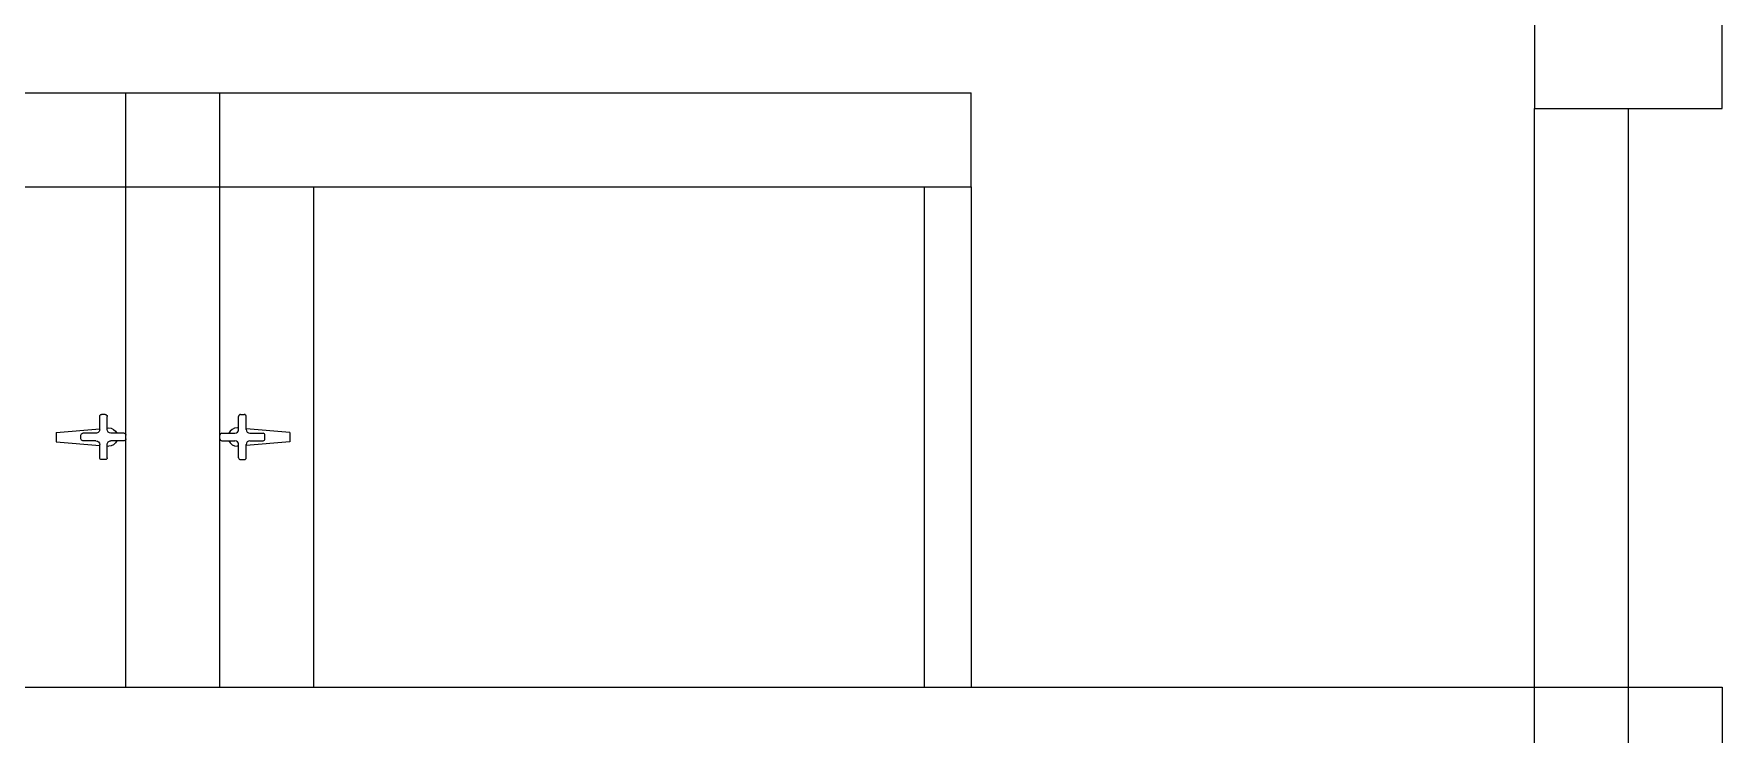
# Model space of a CAD drawing. Header units: inches. Extents: x 16928 to 514628, y -1471 to 241387.
# Drawn here: x 66741 to 69439, y 28485 to 29605 of the extents above; entities that cross this region are included whole.
import ezdxf

# ---------------------------------------------------------------- set-up
doc = ezdxf.new("R2010")
doc.units = ezdxf.units.IN
doc.header["$MEASUREMENT"] = 0
for name, color, linetype in [('drain', 8, 'Continuous'), ('FIXT', 8, 'Continuous'), ('LW', 2, 'Continuous'), ('SANITARY', 8, 'Continuous'), ('WALL', 1, 'Continuous')]:
    doc.layers.add(name, color=color, linetype=linetype)

# ---------------------------------------------------------------- blocks, each defined once
blk = doc.blocks.new('TAB')
at = {"layer": 'FIXT'}
for p, q in [((-70, 55), (-70, 20)), ((-55, 60), (-65, 60)), ((-50, 55), (-50, 20)), ((-186, 12.5), (-70, 22.2)), ((-186, -12.5), (-186, 12.5)), ((-120, 5), (-120, -5)), ((-80, 10), (-115, 10)), ((-50, 23.8), (-46, 24.2)), ((-5, 10), (-40, 10)), ((0, 5), (0, -5)), ((-186, -12.5), (-70, -22.2)), ((-80, -10), (-115, -10)), ((-70, -20), (-70, -55)), ((-50, -20), (-50, -55)), ((-50, -23.8), (-46, -24.2)), ((-5, -10), (-40, -10)), ((-55, -60), (-65, -60))]:
    blk.add_line(p, q, dxfattribs=at)
for centre, radius, start, end in [((-65, 55), 5, 90, 180), ((-55, 55), 5, 0, 90), ((-115, 5), 5, 90, 180), ((-80, 20), 10, 270, 0), ((-40, 20), 10, 180, 270), ((-46, 0), 24.2, 24.4433, 90), ((-5, 5), 5, 0, 90), ((-115, -5), 5, 180, 270), ((-80, -20), 10, 0, 90), ((-40, -20), 10, 90, 180), ((-46, 0), 24.2, 270, 335.5567), ((-5, -5), 5, 270, 0), ((-65, -55), 5, 180, 270), ((-55, -55), 5, 270, 0)]:
    blk.add_arc(centre, radius, start, end, dxfattribs=at)
blk = doc.blocks.new('TAP1-P')
at = {"layer": 'FIXT', "rotation": 90}
blk.add_blockref('TAB', (0, 0), dxfattribs=at)
blk = doc.blocks.new('TAP(C)')
at = {"layer": 'WALL', "xscale": -0.599999999973992, "yscale": 0.5999999999767169, "zscale": 0.5999999999999999, "rotation": 269.9999000484524}
blk.add_blockref('TAP1-P', (0, 0), dxfattribs=at)

msp = doc.modelspace()

# ---------------------------------------------------------------- linework, layer by layer
at = {"layer": 'drain'}
msp.add_line((67188.6, 28560.5), (67188.6, 29360.5), dxfattribs=at)
at = {"layer": 'LW'}
for p, q in [((68163.6, 29360.5), (68163.6, 28560.5)), ((68238.6, 29360.5), (68238.6, 28560.5))]:
    msp.add_line(p, q, dxfattribs=at)
at = {"layer": 'WALL'}
for p, q in [((65688.6, 29510.5), (68238.6, 29510.5)), ((66888.6, 28560.5), (66888.6, 29510.5)), ((67038.6, 28560.5), (67038.6, 29510.5)), ((68238.6, 29360.5), (68238.6, 29510.5)), ((69138.6, 28410.5), (69138.6, 29485.5)), ((69288.6, 28410.5), (69288.6, 29485.5)), ((65688.6, 29360.5), (68238.6, 29360.5)), ((63138.6, 28560.5), (69288.6, 28560.5))]:
    msp.add_line(p, q, dxfattribs=at)
for points in [[(69138.6, 29635.5), (69138.6, 29485.5), (69438.6, 29485.5), (69438.6, 29635.5)], [(69138.6, 28410.5), (69138.6, 28560.5), (69438.6, 28560.5), (69438.6, 28410.5)]]:
    msp.add_lwpolyline(points, close=True, dxfattribs=at)

# ---------------------------------------------------------------- block references
at = {"layer": 'SANITARY'}
msp.add_blockref('TAP(C)', (66888.6, 28960.5), dxfattribs=at)
at = {"layer": 'SANITARY', "xscale": -1}
msp.add_blockref('TAP(C)', (67038.6, 28960.5), dxfattribs=at)

doc.saveas('drawing.dxf')
